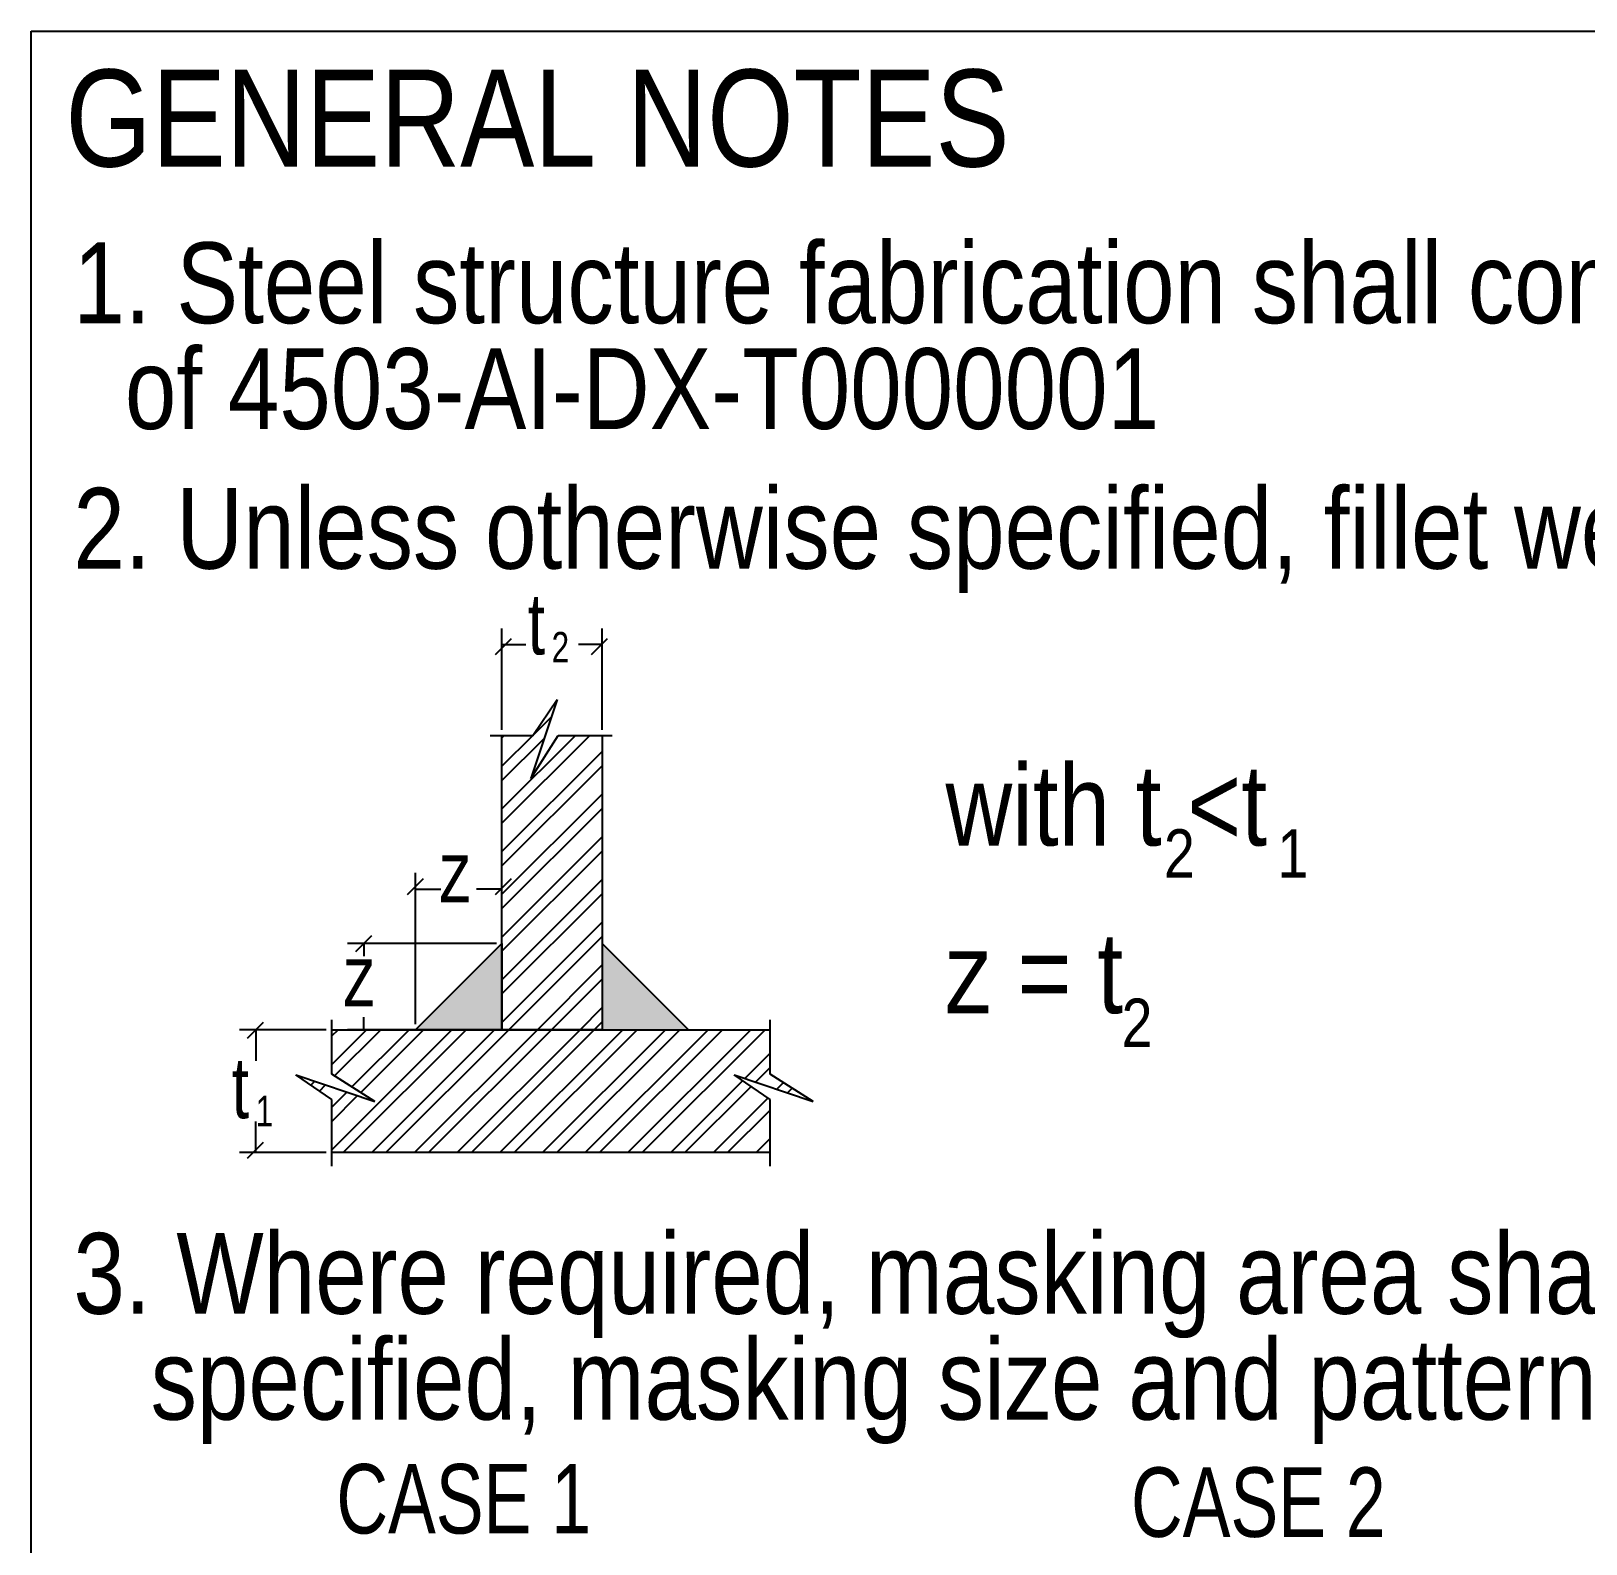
# Model space of a CAD drawing. Header units: millimetres. Extents: x -222 to 619, y -24 to 570.
# Drawn here: x 308.77 to 354.68, y 21.17 to 65.83 of the extents above; entities that cross this region are included whole.
import ezdxf

# ---------------------------------------------------------------- set-up
doc = ezdxf.new("R2010")
doc.units = ezdxf.units.MM
doc.styles.add('Arial Narrow', font='ARIALN.TTF', dxfattribs={"height": 0.2})

# ---------------------------------------------------------------- blocks, each defined once
blk = doc.blocks.new('0_TCM_4503_AIVD_AD_NOTE_BLOCK-43704914-58349')
at = {"linetype": 'Continuous'}
for points in [[(320.121, 36.348), (322.675, 36.348), (322.675, 38.897)], [(325.633, 36.348), (328.186, 36.348), (325.633, 38.897)]]:
    blk.add_hatch(color=7, dxfattribs=at).paths.add_polyline_path(points)
at = {"color": 4, "linetype": 'Continuous'}
for p, q in [((308.77, 65.835), (423.77, 65.835)), ((308.77, -19.165), (308.77, 65.835))]:
    blk.add_line(p, q, dxfattribs=at)
at = {"color": 7, "linetype": 'Continuous'}
for p, q in [((322.487, 47.428), (322.959, 47.9)), ((322.675, 45.202), (322.675, 48.198)), ((325.322, 47.428), (325.794, 47.9)), ((325.633, 45.202), (325.633, 48.198)), ((322.675, 47.722), (323.374, 47.722)), ((325.633, 47.722), (324.934, 47.722)), ((324.309, 46.101), (323.528, 43.768)), ((323.584, 45.036), (324.309, 46.101)), ((323.585, 45.037), (324.138, 45.59)), ((322.325, 45.036), (323.584, 45.036)), ((322.675, 44.128), (323.584, 45.036)), ((322.675, 42.867), (324.845, 45.036)), ((322.675, 44.968), (322.743, 45.036)), ((322.675, 42.447), (325.265, 45.036)), ((322.675, 36.348), (322.675, 45.036)), ((323.528, 43.768), (324.333, 45.036)), ((324.333, 45.036), (325.933, 45.036)), ((325.633, 45.036), (325.633, 36.348)), ((322.675, 43.708), (323.926, 44.959)), ((322.675, 41.607), (325.633, 44.564)), ((322.675, 41.186), (325.633, 44.143)), ((322.675, 40.346), (325.633, 43.303)), ((322.675, 39.926), (325.633, 42.883)), ((322.675, 39.085), (325.633, 42.042)), ((322.675, 38.665), (325.633, 41.622)), ((320.121, 36.513), (320.121, 40.979)), ((322.675, 39.062), (322.675, 40.979)), ((319.888, 40.345), (320.361, 40.817)), ((320.121, 40.503), (320.872, 40.503)), ((322.675, 40.503), (321.924, 40.503)), ((322.487, 40.345), (322.959, 40.817)), ((322.675, 37.825), (325.633, 40.782)), ((322.675, 37.405), (325.633, 40.362)), ((322.675, 36.564), (325.633, 39.521)), ((318.357, 38.66), (318.829, 39.133)), ((322.879, 36.348), (325.633, 39.101)), ((322.509, 38.897), (318.117, 38.897)), ((318.593, 38.897), (318.593, 38.521)), ((320.121, 36.348), (322.675, 38.897)), ((322.675, 38.897), (322.675, 36.348)), ((328.186, 36.348), (325.633, 38.897)), ((325.633, 38.897), (325.633, 36.348)), ((323.72, 36.348), (325.633, 38.261)), ((324.14, 36.348), (325.633, 37.84)), ((324.981, 36.348), (325.633, 37)), ((317.483, 36.348), (314.927, 36.348)), ((315.163, 36.095), (315.636, 36.567)), ((315.403, 36.348), (315.403, 35.433)), ((317.649, 35.037), (317.649, 36.636)), ((317.649, 35.323), (318.674, 36.348)), ((317.649, 32.802), (321.197, 36.348)), ((317.649, 36.163), (317.833, 36.348)), ((317.649, 36.348), (330.595, 36.348)), ((317.731, 34.985), (319.095, 36.348)), ((317.986, 32.719), (321.617, 36.348)), ((322.509, 36.348), (318.117, 36.348)), ((318.245, 34.659), (319.936, 36.348)), ((318.502, 34.496), (320.356, 36.348)), ((318.593, 36.348), (318.593, 36.723)), ((318.827, 32.719), (322.458, 36.348)), ((319.247, 32.719), (322.879, 36.348)), ((320.088, 32.719), (323.72, 36.348)), ((322.675, 36.348), (320.121, 36.348)), ((320.508, 32.719), (324.14, 36.348)), ((321.349, 32.719), (324.981, 36.348)), ((321.77, 32.719), (325.401, 36.348)), ((322.611, 32.719), (326.242, 36.348)), ((325.633, 36.348), (322.675, 36.348)), ((323.031, 32.719), (326.663, 36.348)), ((323.872, 32.719), (327.503, 36.348)), ((324.292, 32.719), (327.924, 36.348)), ((325.133, 32.719), (328.765, 36.348)), ((325.401, 36.348), (325.633, 36.58)), ((325.554, 32.719), (329.185, 36.348)), ((325.633, 36.348), (328.186, 36.348)), ((326.394, 32.719), (330.026, 36.348)), ((326.815, 32.719), (330.446, 36.348)), ((330.595, 35.037), (330.595, 36.636)), ((329.846, 34.907), (330.595, 35.656)), ((317.649, 34.289), (316.584, 35.013)), ((316.584, 35.013), (318.918, 34.232)), ((318.918, 34.232), (317.649, 35.037)), ((330.595, 34.289), (329.53, 35.013)), ((329.53, 35.013), (331.864, 34.232)), ((330.161, 34.802), (330.595, 35.236)), ((331.864, 34.232), (330.595, 35.037)), ((317.033, 34.708), (317.149, 34.824)), ((317.283, 34.537), (317.464, 34.718)), ((317.649, 34.062), (318.094, 34.508)), ((327.656, 32.719), (329.781, 34.843)), ((328.076, 32.719), (330.031, 34.672)), ((330.791, 34.591), (330.988, 34.788)), ((331.106, 34.486), (331.245, 34.625)), ((317.649, 33.642), (318.409, 34.402)), ((317.649, 32.317), (317.649, 34.289)), ((328.917, 32.719), (330.531, 34.332)), ((329.338, 32.719), (330.595, 33.976)), ((330.595, 32.317), (330.595, 34.289)), ((331.736, 34.275), (331.759, 34.299)), ((315.403, 32.719), (315.403, 33.633)), ((330.178, 32.719), (330.595, 33.135)), ((317.483, 32.719), (314.927, 32.719)), ((315.163, 32.553), (315.636, 33.025)), ((330.595, 32.719), (317.649, 32.719))]:
    blk.add_line(p, q, dxfattribs=at)
at = {"color": 7, "style": 'Arial Narrow'}
blk.add_text('GENERAL NOTES', height=2.86328, dxfattribs=at).set_placement((309.782, 61.835))
at = {"color": 7, "linetype": 'Continuous', "style": 'Arial Narrow'}
for s, height, p in [('1. Steel structure fabrication shall comply with the requirements of last issue', 2.38607, (310.02, 57.21)), ('  of 4503-AI-DX-T0000001', 2.38607, (310.02, 54.085)), ('2. Unless otherwise specified, fillet welds shall be as per following scheme:', 2.38607, (310.02, 49.96)), ('with t <t', 2.3861, (335.77, 41.785)), ('2', 1.432, (342.22, 40.835)), ('1', 1.432, (345.57, 40.835)), ('z = t', 2.3861, (335.77, 36.835)), ('2', 1.432, (340.97, 35.835)), ('3. Where required, masking area shall be provided on contact surface sides. Unless otherwise', 2.38607, (310.02, 27.96)), ('   specified, masking size and pattern according to below mask details for painting:', 2.38607, (310.02, 24.835))]:
    blk.add_text(s, height=height, dxfattribs=at).set_placement(p)
at = {"color": 7, "linetype": 'Continuous', "style": 'Arial Narrow', "width": 0.9}
for s, height, p in [('t', 1.803, (323.432, 47.428)), ('2', 0.901, (324.141, 47.192)), ('z', 1.803, (320.833, 40.109)), ('z', 1.803, (317.998, 37.039)), ('t', 1.803, (314.691, 33.734)), ('1', 0.901, (315.4, 33.497)), ('CASE 1', 2.051, (317.785, 21.473)), ('CASE 2', 2.051, (341.249, 21.373))]:
    blk.add_text(s, height=height, dxfattribs=at).set_placement(p)

msp = doc.modelspace()

# ---------------------------------------------------------------- block references
msp.add_blockref('0_TCM_4503_AIVD_AD_NOTE_BLOCK-43704914-58349', (0, 0))

doc.saveas('drawing.dxf')
